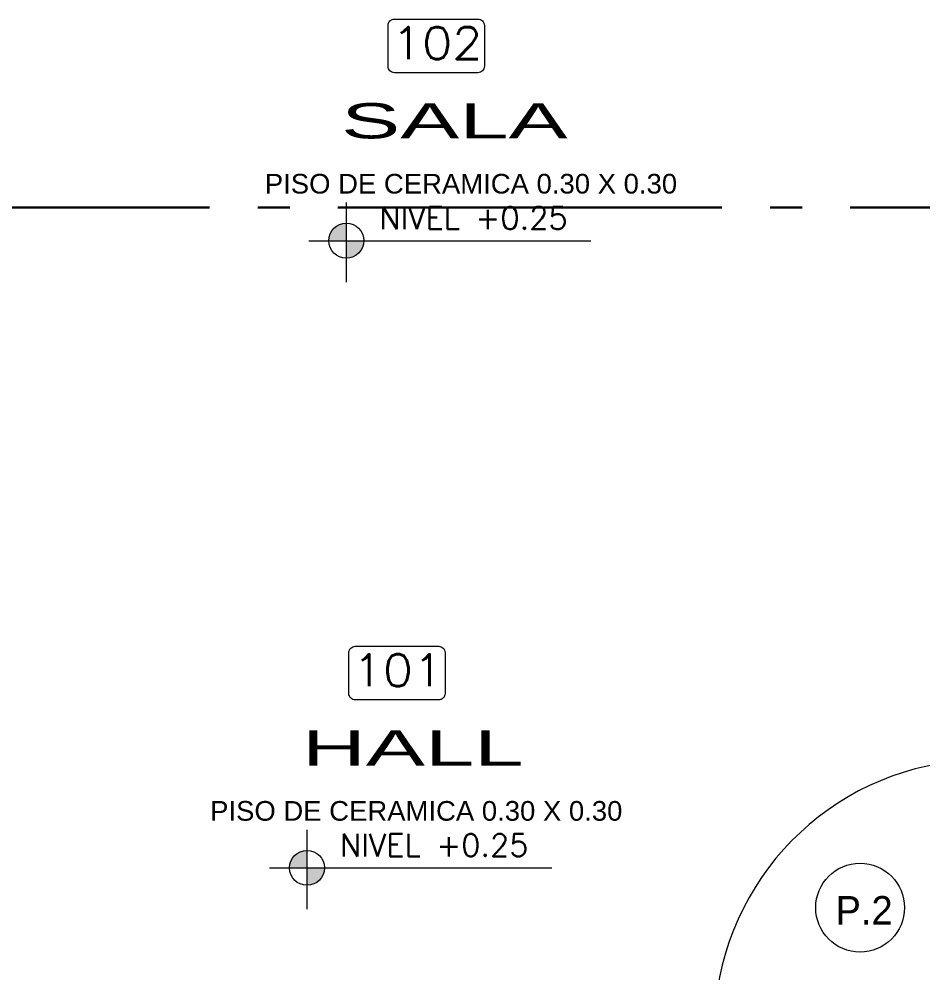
# Model space of a CAD drawing. Header units: inches. Extents: x 155.3 to 248.5, y 20.6 to 88.6.
# Drawn here: x 166.222 to 169.045, y 72.924 to 75.903 of the extents above; entities that cross this region are included whole.
import ezdxf
from ezdxf.enums import TextEntityAlignment as Align

# ---------------------------------------------------------------- set-up
doc = ezdxf.new("R2010")
doc.units = ezdxf.units.IN
doc.header["$MEASUREMENT"] = 0
doc.linetypes.add('ACAD_ISO04W100', pattern=[30, 24, -3, 0, -3])
for name, color, linetype in [('EJES', 1, 'Continuous'), ('PUERTAS', 23, 'Continuous'), ('TEXTOS PLANTA', 7, 'Continuous')]:
    doc.layers.add(name, color=color, linetype=linetype)
doc.styles.add('ROMANS', font='romans', dxfattribs={"width": 1.1, "height": 1})
doc.styles.get("Standard").update_dxf_attribs({"font": 'arial.ttf'})
pattern_1 = [(315, (-96.529859, 5.184583), (-0.013258252, -0.013258252), [])]

# ---------------------------------------------------------------- blocks, each defined once
blk = doc.blocks.new('A$C2D8C4AFF')
at = {"lineweight": 0}
h = blk.add_hatch(dxfattribs=at)
h.set_pattern_fill('ANSI31', color=8, scale=0.15, angle=17, style=0)
h.set_pattern_definition(pattern_1)
h.paths.add_polyline_path([(0.035, 0.865), (0, 0.865), (0, 1.015), (0.055, 1.015), (0.055, 0.98), (0.035, 0.98)])
h = blk.add_hatch(dxfattribs=at)
h.set_pattern_fill('ANSI31', color=8, scale=0.15, angle=17, style=0)
h.set_pattern_definition(pattern_1)
h.paths.add_polyline_path([(1, 0.865), (0.965, 0.865), (0.965, 0.93), (0.965, 0.98), (0.945, 0.98), (0.945, 1.015), (1, 1.015)])
h = blk.add_hatch(dxfattribs=at)
h.set_pattern_fill('ANSI31', color=8, scale=0.15, angle=17, style=0)
h.set_pattern_definition(pattern_1)
h.paths.add_polyline_path([(0.965, 0), (0.915, 0), (0.915, 0.93), (0.965, 0.93)])
at = {"color": 32, "lineweight": 0}
for p, q in [((0, 0.865), (0, 1.015)), ((0.055, 1.015), (0, 1.015)), ((0.055, 0.98), (0.055, 1.015)), ((1, 1.015), (0.945, 1.015)), ((0.945, 0.98), (0.945, 1.015)), ((1, 0.865), (1, 1.015)), ((0.035, 0.865), (0.035, 0.98)), ((0.055, 0.98), (0.035, 0.98)), ((0.965, 0.98), (0.945, 0.98)), ((0.965, 0.865), (0.965, 0.98)), ((0.915, 0.93), (0.965, 0.93)), ((0.915, 0.93), (0.915, 0)), ((0.965, 0.93), (0.965, 0)), ((0, 0.865), (0.035, 0.865)), ((0.965, 0.865), (1, 0.865)), ((0.915, 0), (0.965, 0))]:
    blk.add_line(p, q, dxfattribs=at)
at = {"lineweight": 0}
for p, q in [((0.885, 0.08), (0.915, 0.08)), ((0.885, 0.05), (0.915, 0.05))]:
    blk.add_line(p, q, dxfattribs=at)
blk.add_circle((0.8534, 0.065), 0.035, dxfattribs=at)
blk.add_arc((0.9698, 0.9359), 0.9375, 184.3354, 266.6496, dxfattribs=at)

msp = doc.modelspace()

# ---------------------------------------------------------------- hatches: boundary and pattern name
at = {"layer": 'TEXTOS PLANTA', "lineweight": 9}
h = msp.add_hatch(color=7, dxfattribs=at)
h.paths.add_polyline_path([(167.1892, 75.2112), (167.2438, 75.2112), (167.2438, 75.2658, 0.414214)])
h.paths.add_polyline_path([(167.2438, 75.2112), (167.2438, 75.1566, 0.414214), (167.2984, 75.2112)])
h = msp.add_hatch(color=7, dxfattribs=at)
h.paths.add_polyline_path([(167.0666, 73.2526), (167.1212, 73.2526), (167.1212, 73.3072, 0.414214)])
h.paths.add_polyline_path([(167.1212, 73.2526), (167.1212, 73.1979, 0.414214), (167.1758, 73.2526)])

# ---------------------------------------------------------------- linework, layer by layer
at = {"layer": 'EJES', "linetype": 'ACAD_ISO04W100', "lineweight": 30, "ltscale": 0.05}
msp.add_line((162.4172, 75.3144), (184.6111, 75.3144), dxfattribs=at)
at = {"layer": 'TEXTOS PLANTA', "color": 7, "lineweight": 9}
for p, q in [((167.2438, 75.33), (167.2438, 75.0819)), ((167.1266, 75.2112), (168.0081, 75.2112)), ((167.1212, 73.3714), (167.1212, 73.1232)), ((167.0041, 73.2526), (167.8855, 73.2526))]:
    msp.add_line(p, q, dxfattribs=at)
for points in [[(167.3945, 75.9033), (167.6551, 75.9033, -0.414214), (167.6751, 75.8833), (167.6751, 75.7558, -0.414214), (167.6551, 75.7358), (167.3945, 75.7358, -0.414214), (167.3745, 75.7558), (167.3745, 75.8833, -0.414214)], [(167.2719, 73.9446), (167.5325, 73.9446, -0.414214), (167.5525, 73.9246), (167.5525, 73.7972, -0.414214), (167.5325, 73.7772), (167.2719, 73.7772, -0.414214), (167.2519, 73.7972), (167.2519, 73.9246, -0.414214)]]:
    msp.add_lwpolyline(points, format="xyb", close=True, dxfattribs=at)
for centre in [(167.2438, 75.2112), (167.1212, 73.2526)]:
    msp.add_circle(centre, 0.0546, dxfattribs=at)
at = {"layer": 'TEXTOS PLANTA', "lineweight": 0}
msp.add_circle((168.8485, 73.1283), 0.1387, dxfattribs=at)

# ---------------------------------------------------------------- block references
at = {"layer": 'PUERTAS', "lineweight": 0, "xscale": 0.9000000000000125, "yscale": 0.9000000000000125, "zscale": 0.9000000000000125, "rotation": 270}
msp.add_blockref('A$C2D8C4AFF', (168.3949, 73.6189), dxfattribs=at)

# ---------------------------------------------------------------- texts
at = {"layer": 'TEXTOS PLANTA', "color": 7, "lineweight": 9, "style": 'ROMANS', "width": 1.1}
for s, p in [('102', (167.5277, 75.8283)), ('101', (167.4051, 73.8697))]:
    msp.add_text(s, height=0.1, dxfattribs=at).set_placement(p, align=Align.MIDDLE_CENTER)
at = {"layer": 'TEXTOS PLANTA', "color": 7, "lineweight": 9, "width": 1.8}
for s, p in [('SALA', (167.2279, 75.5306)), ('HALL', (167.1053, 73.572))]:
    msp.add_text(s, height=0.11, dxfattribs=at).set_placement(p)
at = {"layer": 'TEXTOS PLANTA', "color": 7, "lineweight": 9}
for p in [(166.9895, 75.3584), (166.8186, 73.3998)]:
    msp.add_text('PISO DE CERAMICA 0.30 X 0.30', height=0.061427, dxfattribs=at).set_placement(p)
at = {"layer": 'TEXTOS PLANTA', "color": 7, "lineweight": 9, "style": 'ROMANS'}
for p in [(167.3473, 75.2471), (167.2247, 73.2885)]:
    msp.add_text('NIVEL +0.25', height=0.07, dxfattribs=at).set_placement(p)
at = {"layer": 'TEXTOS PLANTA', "color": 7, "lineweight": 9, "insert": (168.7718, 73.12), "char_height": 0.088889, "width": 0.355556, "attachment_point": 4}
msp.add_mtext('{\\fCentury Gothic|b0|i0|c1|p15;P.2}', dxfattribs=at)

doc.saveas('drawing.dxf')
